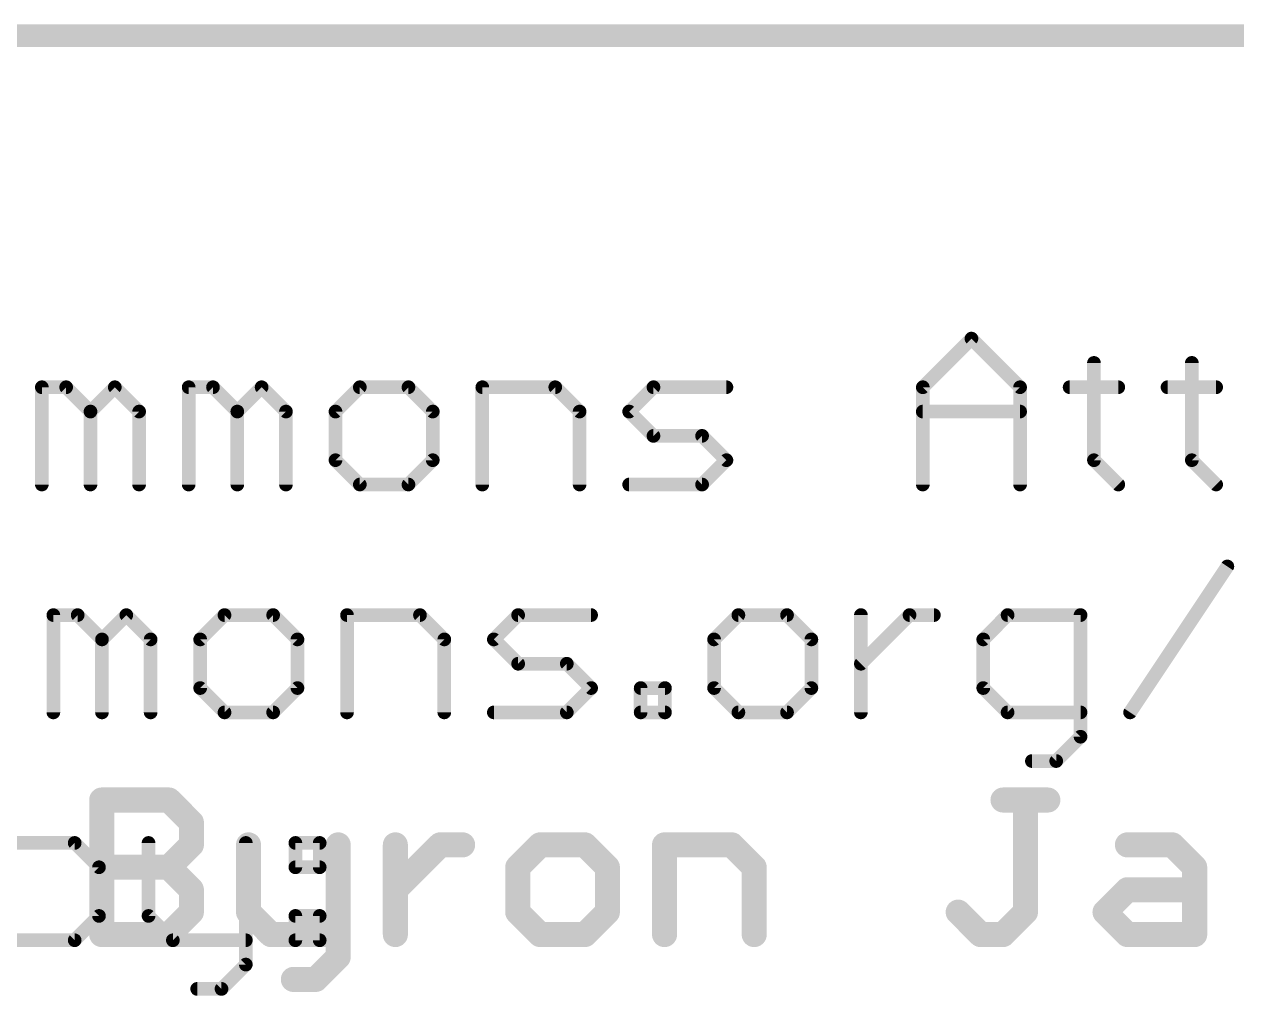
# Model space of a CAD drawing. Extents: x -19 to 88, y -11 to 23.
# Drawn here: x 27.22 to 40.74, y -10.7 to 0.13 of the extents above; entities that cross this region are included whole.
import ezdxf

# ---------------------------------------------------------------- set-up
doc = ezdxf.new("R2010")
doc.units = 0
for name, color, linetype in [('1', 12, 'CONTINUOUS'), ('16', 132, 'CONTINUOUS'), ('20', 53, 'CONTINUOUS'), ('51', 53, 'CONTINUOUS')]:
    doc.layers.add(name, color=color, linetype=linetype)

msp = doc.modelspace()

# ---------------------------------------------------------------- linework, layer by layer
at = {"layer": '1', "const_width": 0.254}
msp.add_lwpolyline([(43.18, 0), (0, 0)], dxfattribs=at)
at = {"layer": '16', "const_width": 0.254}
msp.add_lwpolyline([(43.18, 0), (0, 0)], dxfattribs=at)
at = {"layer": '20', "const_width": 0.2032}
msp.add_lwpolyline([(0, 0), (43.18, 0)], dxfattribs=at)
at = {"layer": '51'}
for points, const_width in [([(37.2352, -3.9191), (37.7776, -3.3768)], 0.1524), ([(37.7776, -3.3768), (38.3199, -3.9191)], 0.1524), ([(39.1436, -3.648), (39.1436, -4.7326)], 0.1524), ([(40.235, -3.648), (40.235, -4.7326)], 0.1524), ([(27.4123, -5.0038), (27.4123, -3.9191)], 0.1524), ([(27.4123, -3.9191), (27.6835, -3.9191)], 0.1524), ([(27.6835, -3.9191), (27.9546, -4.1903)], 0.1524), ([(27.9546, -4.1903), (28.2258, -3.9191)], 0.1524), ([(28.2258, -3.9191), (28.497, -4.1903)], 0.1524), ([(29.0495, -5.0038), (29.0495, -3.9191)], 0.1524), ([(29.0495, -3.9191), (29.3206, -3.9191)], 0.1524), ([(29.3206, -3.9191), (29.5918, -4.1903)], 0.1524), ([(29.5918, -4.1903), (29.8629, -3.9191)], 0.1524), ([(29.8629, -3.9191), (30.1341, -4.1903)], 0.1524), ([(30.9578, -3.9191), (30.6866, -4.1903)], 0.1524), ([(31.5001, -3.9191), (30.9578, -3.9191)], 0.1524), ([(31.7713, -4.1903), (31.5001, -3.9191)], 0.1524), ([(32.3238, -5.0038), (32.3238, -3.9191)], 0.1524), ([(32.3238, -3.9191), (33.1373, -3.9191)], 0.1524), ([(33.1373, -3.9191), (33.4084, -4.1903)], 0.1524), ([(33.9609, -4.1903), (34.2321, -3.9191)], 0.1524), ([(34.2321, -3.9191), (35.0456, -3.9191)], 0.1524), ([(37.2352, -5.0038), (37.2352, -3.9191)], 0.1524), ([(38.3199, -3.9191), (38.3199, -5.0038)], 0.1524), ([(38.8724, -3.9191), (39.4147, -3.9191)], 0.1524), ([(39.9638, -3.9191), (40.5062, -3.9191)], 0.1524), ([(27.9546, -4.1903), (27.9546, -5.0038)], 0.1524), ([(28.497, -4.1903), (28.497, -5.0038)], 0.1524), ([(29.5918, -4.1903), (29.5918, -5.0038)], 0.1524), ([(30.1341, -4.1903), (30.1341, -5.0038)], 0.1524), ([(30.6866, -4.1903), (30.6866, -4.7326)], 0.1524), ([(31.7713, -4.7326), (31.7713, -4.1903)], 0.1524), ([(33.4084, -4.1903), (33.4084, -5.0038)], 0.1524), ([(34.2321, -4.4615), (33.9609, -4.1903)], 0.1524), ([(37.2352, -4.1903), (38.3199, -4.1903)], 0.1524), ([(34.7744, -4.4615), (34.2321, -4.4615)], 0.1524), ([(35.0456, -4.7326), (34.7744, -4.4615)], 0.1524), ([(30.6866, -4.7326), (30.9578, -5.0038)], 0.1524), ([(31.5001, -5.0038), (31.7713, -4.7326)], 0.1524), ([(34.7744, -5.0038), (35.0456, -4.7326)], 0.1524), ([(39.1436, -4.7326), (39.4147, -5.0038)], 0.1524), ([(40.235, -4.7326), (40.5062, -5.0038)], 0.1524), ([(30.9578, -5.0038), (31.5001, -5.0038)], 0.1524), ([(33.9609, -5.0038), (34.7744, -5.0038)], 0.1524), ([(39.5465, -7.5438), (40.6312, -5.9168)], 0.1524), ([(27.5407, -7.5438), (27.5407, -6.4591)], 0.1524), ([(27.5407, -6.4591), (27.8119, -6.4591)], 0.1524), ([(27.8119, -6.4591), (28.083, -6.7303)], 0.1524), ([(28.083, -6.7303), (28.3542, -6.4591)], 0.1524), ([(28.3542, -6.4591), (28.6254, -6.7303)], 0.1524), ([(29.449, -6.4591), (29.1779, -6.7303)], 0.1524), ([(29.9914, -6.4591), (29.449, -6.4591)], 0.1524), ([(30.2625, -6.7303), (29.9914, -6.4591)], 0.1524), ([(30.815, -7.5438), (30.815, -6.4591)], 0.1524), ([(30.815, -6.4591), (31.6285, -6.4591)], 0.1524), ([(31.6285, -6.4591), (31.8997, -6.7303)], 0.1524), ([(32.4522, -6.7303), (32.7233, -6.4591)], 0.1524), ([(32.7233, -6.4591), (33.5368, -6.4591)], 0.1524), ([(35.1791, -6.4591), (34.9079, -6.7303)], 0.1524), ([(35.7214, -6.4591), (35.1791, -6.4591)], 0.1524), ([(35.9926, -6.7303), (35.7214, -6.4591)], 0.1524), ([(36.5451, -7.5438), (36.5451, -6.4591)], 0.1524), ([(36.5451, -7.0015), (37.0874, -6.4591)], 0.1524), ([(37.0874, -6.4591), (37.3586, -6.4591)], 0.1524), ([(38.1805, -6.4591), (37.9094, -6.7303)], 0.1524), ([(38.994, -6.4591), (38.1805, -6.4591)], 0.1524), ([(38.994, -7.815), (38.994, -6.4591)], 0.1524), ([(28.083, -6.7303), (28.083, -7.5438)], 0.1524), ([(28.6254, -6.7303), (28.6254, -7.5438)], 0.1524), ([(29.1779, -6.7303), (29.1779, -7.2726)], 0.1524), ([(30.2625, -7.2726), (30.2625, -6.7303)], 0.1524), ([(31.8997, -6.7303), (31.8997, -7.5438)], 0.1524), ([(32.7233, -7.0015), (32.4522, -6.7303)], 0.1524), ([(34.9079, -6.7303), (34.9079, -7.2726)], 0.1524), ([(35.9926, -7.2726), (35.9926, -6.7303)], 0.1524), ([(37.9094, -6.7303), (37.9094, -7.2726)], 0.1524), ([(33.2657, -7.0015), (32.7233, -7.0015)], 0.1524), ([(33.5368, -7.2726), (33.2657, -7.0015)], 0.1524), ([(29.1779, -7.2726), (29.449, -7.5438)], 0.1524), ([(29.9914, -7.5438), (30.2625, -7.2726)], 0.1524), ([(33.2657, -7.5438), (33.5368, -7.2726)], 0.1524), ([(34.0893, -7.5438), (34.0893, -7.2726)], 0.1524), ([(34.0893, -7.2726), (34.3605, -7.2726)], 0.1524), ([(34.3605, -7.2726), (34.3605, -7.5438)], 0.1524), ([(34.9079, -7.2726), (35.1791, -7.5438)], 0.1524), ([(35.7214, -7.5438), (35.9926, -7.2726)], 0.1524), ([(37.9094, -7.2726), (38.1805, -7.5438)], 0.1524), ([(29.449, -7.5438), (29.9914, -7.5438)], 0.1524), ([(32.4522, -7.5438), (33.2657, -7.5438)], 0.1524), ([(34.3605, -7.5438), (34.0893, -7.5438)], 0.1524), ([(35.1791, -7.5438), (35.7214, -7.5438)], 0.1524), ([(38.1805, -7.5438), (38.994, -7.5438)], 0.1524), ([(38.7229, -8.0861), (38.994, -7.815)], 0.1524), ([(38.4517, -8.0861), (38.7229, -8.0861)], 0.1524), ([(28.0797, -10.0203), (28.0797, -8.5204)], 0.2794), ([(28.0797, -8.5204), (28.8296, -8.5204)], 0.2794), ([(28.8296, -8.5204), (29.0796, -8.7704)], 0.2794), ([(38.1297, -8.5204), (38.6297, -8.5204)], 0.2794), ([(38.3797, -9.7703), (38.3797, -8.5204)], 0.2794), ([(29.0796, -8.7704), (29.0796, -9.0204)], 0.2794), ([(27.7784, -8.9991), (26.9649, -8.9991)], 0.1524), ([(28.0495, -9.2703), (27.7784, -8.9991)], 0.1524), ([(28.602, -8.9991), (28.602, -9.8126)], 0.1524), ([(29.0796, -9.0204), (28.8296, -9.2704)], 0.2794), ([(29.7169, -9.0204), (29.7169, -9.7703)], 0.2794), ([(29.6867, -8.9991), (29.6867, -10.355)], 0.1524), ([(30.2392, -8.9991), (30.5104, -8.9991)], 0.1524), ([(30.2392, -9.2703), (30.2392, -8.9991)], 0.1524), ([(30.5104, -8.9991), (30.5104, -9.2703)], 0.1524), ([(30.7168, -9.0204), (30.7168, -10.2703)], 0.2794), ([(31.354, -10.0203), (31.354, -9.0204)], 0.2794), ([(31.354, -9.5203), (31.854, -9.0204)], 0.2794), ([(31.854, -9.0204), (32.104, -9.0204)], 0.2794), ([(32.9683, -9.0204), (32.7183, -9.2704)], 0.2794), ([(33.4683, -9.0204), (32.9683, -9.0204)], 0.2794), ([(33.7182, -9.2704), (33.4683, -9.0204)], 0.2794), ([(34.3555, -10.0203), (34.3555, -9.0204)], 0.2794), ([(34.3555, -9.0204), (35.1054, -9.0204)], 0.2794), ([(35.1054, -9.0204), (35.3554, -9.2704)], 0.2794), ([(39.5169, -9.0204), (40.0169, -9.0204)], 0.2794), ([(40.0169, -9.0204), (40.2669, -9.2704)], 0.2794), ([(28.0797, -9.2704), (28.8296, -9.2704)], 0.2794), ([(28.8296, -9.2704), (29.0796, -9.5203)], 0.2794), ([(32.7183, -9.2704), (32.7183, -9.7703)], 0.2794), ([(33.7182, -9.7703), (33.7182, -9.2704)], 0.2794), ([(35.3554, -9.2704), (35.3554, -10.0203)], 0.2794), ([(40.2669, -9.2704), (40.2669, -10.0203)], 0.2794), ([(28.0495, -9.8126), (28.0495, -9.2703)], 0.1524), ([(30.5104, -9.2703), (30.2392, -9.2703)], 0.1524), ([(29.0796, -9.5203), (29.0796, -9.7703)], 0.2794), ([(39.2669, -9.7703), (39.5169, -9.5203)], 0.2794), ([(39.5169, -9.5203), (40.2669, -9.5203)], 0.2794), ([(29.0796, -9.7703), (28.8296, -10.0203)], 0.2794), ([(29.7169, -9.7703), (29.9668, -10.0203)], 0.2794), ([(32.7183, -9.7703), (32.9683, -10.0203)], 0.2794), ([(33.4683, -10.0203), (33.7182, -9.7703)], 0.2794), ([(37.6298, -9.7703), (37.8798, -10.0203)], 0.2794), ([(38.1297, -10.0203), (38.3797, -9.7703)], 0.2794), ([(39.5169, -10.0203), (39.2669, -9.7703)], 0.2794), ([(27.7784, -10.0838), (28.0495, -9.8126)], 0.1524), ([(28.602, -9.8126), (28.8732, -10.0838)], 0.1524), ([(30.2392, -9.8126), (30.5104, -9.8126)], 0.1524), ([(30.2392, -10.0838), (30.2392, -9.8126)], 0.1524), ([(30.5104, -9.8126), (30.5104, -10.0838)], 0.1524), ([(28.8296, -10.0203), (28.0797, -10.0203)], 0.2794), ([(29.9668, -10.0203), (30.7168, -10.0203)], 0.2794), ([(32.9683, -10.0203), (33.4683, -10.0203)], 0.2794), ([(37.8798, -10.0203), (38.1297, -10.0203)], 0.2794), ([(40.2669, -10.0203), (39.5169, -10.0203)], 0.2794), ([(26.9649, -10.0838), (27.7784, -10.0838)], 0.1524), ([(28.8732, -10.0838), (29.6867, -10.0838)], 0.1524), ([(30.5104, -10.0838), (30.2392, -10.0838)], 0.1524), ([(30.7168, -10.2703), (30.4668, -10.5203)], 0.2794), ([(29.6867, -10.355), (29.4155, -10.6261)], 0.1524), ([(30.4668, -10.5203), (30.2168, -10.5203)], 0.2794), ([(29.4155, -10.6261), (29.1444, -10.6261)], 0.1524)]:
    msp.add_lwpolyline(points, dxfattribs=dict(at, const_width=const_width))
for points, const_width in [([(37.8045, -3.3499, 1), (37.7506, -3.4038)], 0.0762), ([(37.8045, -3.4038, 1), (37.7506, -3.3499)], 0.0762), ([(39.1817, -3.648, 1), (39.1055, -3.648)], 0.0762), ([(40.2731, -3.648, 1), (40.1969, -3.648)], 0.0762), ([(27.4504, -3.9191, 1), (27.3742, -3.9191)], 0.0762), ([(27.4123, -3.881, 1), (27.4123, -3.9572)], 0.0762), ([(27.7104, -3.8922, 1), (27.6565, -3.9461)], 0.0762), ([(27.6835, -3.9572, 1), (27.6835, -3.881)], 0.0762), ([(28.2527, -3.8922, 1), (28.1988, -3.9461)], 0.0762), ([(28.2527, -3.9461, 1), (28.1988, -3.8922)], 0.0762), ([(29.0876, -3.9191, 1), (29.0114, -3.9191)], 0.0762), ([(29.0495, -3.881, 1), (29.0495, -3.9572)], 0.0762), ([(29.3476, -3.8922, 1), (29.2937, -3.9461)], 0.0762), ([(29.3206, -3.9572, 1), (29.3206, -3.881)], 0.0762), ([(29.8899, -3.8922, 1), (29.836, -3.9461)], 0.0762), ([(29.8899, -3.9461, 1), (29.836, -3.8922)], 0.0762), ([(30.9578, -3.881, 1), (30.9578, -3.9572)], 0.0762), ([(30.9847, -3.9461, 1), (30.9308, -3.8922)], 0.0762), ([(31.527, -3.8922, 1), (31.4732, -3.9461)], 0.0762), ([(31.5001, -3.9572, 1), (31.5001, -3.881)], 0.0762), ([(32.3619, -3.9191, 1), (32.2857, -3.9191)], 0.0762), ([(32.3238, -3.881, 1), (32.3238, -3.9572)], 0.0762), ([(33.1642, -3.8922, 1), (33.1103, -3.9461)], 0.0762), ([(33.1373, -3.9572, 1), (33.1373, -3.881)], 0.0762), ([(34.2321, -3.881, 1), (34.2321, -3.9572)], 0.0762), ([(34.259, -3.9461, 1), (34.2051, -3.8922)], 0.0762), ([(35.0456, -3.9572, 1), (35.0456, -3.881)], 0.0762), ([(37.2733, -3.9191, 1), (37.1971, -3.9191)], 0.0762), ([(37.2083, -3.8922, 1), (37.2622, -3.9461)], 0.0762), ([(38.358, -3.9191, 1), (38.2818, -3.9191)], 0.0762), ([(38.2929, -3.9461, 1), (38.3468, -3.8922)], 0.0762), ([(38.8724, -3.881, 1), (38.8724, -3.9572)], 0.0762), ([(39.4147, -3.9572, 1), (39.4147, -3.881)], 0.0762), ([(39.9638, -3.881, 1), (39.9638, -3.9572)], 0.0762), ([(40.5062, -3.9572, 1), (40.5062, -3.881)], 0.0762), ([(27.9927, -4.1903, 1), (27.9165, -4.1903)], 0.0762), ([(27.9277, -4.1634, 1), (27.9816, -4.2172)], 0.0762), ([(27.9277, -4.2172, 1), (27.9816, -4.1634)], 0.0762), ([(28.5351, -4.1903, 1), (28.4589, -4.1903)], 0.0762), ([(28.47, -4.2172, 1), (28.5239, -4.1634)], 0.0762), ([(29.6299, -4.1903, 1), (29.5537, -4.1903)], 0.0762), ([(29.5648, -4.1634, 1), (29.6187, -4.2172)], 0.0762), ([(29.5648, -4.2172, 1), (29.6187, -4.1634)], 0.0762), ([(30.1722, -4.1903, 1), (30.096, -4.1903)], 0.0762), ([(30.1072, -4.2172, 1), (30.1611, -4.1634)], 0.0762), ([(30.7247, -4.1903, 1), (30.6485, -4.1903)], 0.0762), ([(30.6597, -4.1634, 1), (30.7135, -4.2172)], 0.0762), ([(31.8094, -4.1903, 1), (31.7332, -4.1903)], 0.0762), ([(31.7443, -4.2172, 1), (31.7982, -4.1634)], 0.0762), ([(33.4465, -4.1903, 1), (33.3703, -4.1903)], 0.0762), ([(33.3815, -4.2172, 1), (33.4354, -4.1634)], 0.0762), ([(33.9879, -4.1634, 1), (33.934, -4.2172)], 0.0762), ([(33.934, -4.1634, 1), (33.9879, -4.2172)], 0.0762), ([(37.2352, -4.1522, 1), (37.2352, -4.2284)], 0.0762), ([(38.3199, -4.2284, 1), (38.3199, -4.1522)], 0.0762), ([(34.2321, -4.4234, 1), (34.2321, -4.4996)], 0.0762), ([(34.2051, -4.4884, 1), (34.259, -4.4345)], 0.0762), ([(34.8014, -4.4345, 1), (34.7475, -4.4884)], 0.0762), ([(34.7744, -4.4996, 1), (34.7744, -4.4234)], 0.0762), ([(30.7135, -4.7057, 1), (30.6597, -4.7596)], 0.0762), ([(30.6485, -4.7326, 1), (30.7247, -4.7326)], 0.0762), ([(31.7332, -4.7326, 1), (31.8094, -4.7326)], 0.0762), ([(31.7982, -4.7596, 1), (31.7443, -4.7057)], 0.0762), ([(35.0725, -4.7596, 1), (35.0186, -4.7057)], 0.0762), ([(35.0186, -4.7596, 1), (35.0725, -4.7057)], 0.0762), ([(39.1705, -4.7057, 1), (39.1166, -4.7596)], 0.0762), ([(39.1055, -4.7326, 1), (39.1817, -4.7326)], 0.0762), ([(40.2619, -4.7057, 1), (40.208, -4.7596)], 0.0762), ([(40.1969, -4.7326, 1), (40.2731, -4.7326)], 0.0762), ([(27.3742, -5.0038, 1), (27.4504, -5.0038)], 0.0762), ([(27.9165, -5.0038, 1), (27.9927, -5.0038)], 0.0762), ([(28.4589, -5.0038, 1), (28.5351, -5.0038)], 0.0762), ([(29.0114, -5.0038, 1), (29.0876, -5.0038)], 0.0762), ([(29.5537, -5.0038, 1), (29.6299, -5.0038)], 0.0762), ([(30.096, -5.0038, 1), (30.1722, -5.0038)], 0.0762), ([(30.9578, -4.9657, 1), (30.9578, -5.0419)], 0.0762), ([(30.9308, -5.0307, 1), (30.9847, -4.9769)], 0.0762), ([(31.4732, -4.9769, 1), (31.527, -5.0307)], 0.0762), ([(31.5001, -5.0419, 1), (31.5001, -4.9657)], 0.0762), ([(32.2857, -5.0038, 1), (32.3619, -5.0038)], 0.0762), ([(33.3703, -5.0038, 1), (33.4465, -5.0038)], 0.0762), ([(33.9609, -4.9657, 1), (33.9609, -5.0419)], 0.0762), ([(34.7475, -4.9769, 1), (34.8014, -5.0307)], 0.0762), ([(34.7744, -5.0419, 1), (34.7744, -4.9657)], 0.0762), ([(37.1971, -5.0038, 1), (37.2733, -5.0038)], 0.0762), ([(38.2818, -5.0038, 1), (38.358, -5.0038)], 0.0762), ([(39.3878, -5.0307, 1), (39.4417, -4.9769)], 0.0762), ([(40.4792, -5.0307, 1), (40.5331, -4.9769)], 0.0762), ([(40.6629, -5.9379, 1), (40.5995, -5.8957)], 0.0762), ([(27.5788, -6.4591, 1), (27.5026, -6.4591)], 0.0762), ([(27.5407, -6.421, 1), (27.5407, -6.4972)], 0.0762), ([(27.8388, -6.4322, 1), (27.7849, -6.4861)], 0.0762), ([(27.8119, -6.4972, 1), (27.8119, -6.421)], 0.0762), ([(28.3811, -6.4322, 1), (28.3273, -6.4861)], 0.0762), ([(28.3811, -6.4861, 1), (28.3273, -6.4322)], 0.0762), ([(29.449, -6.421, 1), (29.449, -6.4972)], 0.0762), ([(29.476, -6.4861, 1), (29.4221, -6.4322)], 0.0762), ([(30.0183, -6.4322, 1), (29.9644, -6.4861)], 0.0762), ([(29.9914, -6.4972, 1), (29.9914, -6.421)], 0.0762), ([(30.8531, -6.4591, 1), (30.7769, -6.4591)], 0.0762), ([(30.815, -6.421, 1), (30.815, -6.4972)], 0.0762), ([(31.6554, -6.4322, 1), (31.6016, -6.4861)], 0.0762), ([(31.6285, -6.4972, 1), (31.6285, -6.421)], 0.0762), ([(32.7233, -6.421, 1), (32.7233, -6.4972)], 0.0762), ([(32.7503, -6.4861, 1), (32.6964, -6.4322)], 0.0762), ([(33.5368, -6.4972, 1), (33.5368, -6.421)], 0.0762), ([(35.1791, -6.421, 1), (35.1791, -6.4972)], 0.0762), ([(35.206, -6.4861, 1), (35.1521, -6.4322)], 0.0762), ([(35.7483, -6.4322, 1), (35.6945, -6.4861)], 0.0762), ([(35.7214, -6.4972, 1), (35.7214, -6.421)], 0.0762), ([(36.5832, -6.4591, 1), (36.507, -6.4591)], 0.0762), ([(37.0874, -6.421, 1), (37.0874, -6.4972)], 0.0762), ([(37.1143, -6.4861, 1), (37.0604, -6.4322)], 0.0762), ([(37.3586, -6.4972, 1), (37.3586, -6.421)], 0.0762), ([(38.1805, -6.421, 1), (38.1805, -6.4972)], 0.0762), ([(38.2075, -6.4861, 1), (38.1536, -6.4322)], 0.0762), ([(39.0321, -6.4591, 1), (38.9559, -6.4591)], 0.0762), ([(38.994, -6.4972, 1), (38.994, -6.421)], 0.0762), ([(28.1211, -6.7303, 1), (28.0449, -6.7303)], 0.0762), ([(28.0561, -6.7034, 1), (28.11, -6.7572)], 0.0762), ([(28.0561, -6.7572, 1), (28.11, -6.7034)], 0.0762), ([(28.6635, -6.7303, 1), (28.5873, -6.7303)], 0.0762), ([(28.5984, -6.7572, 1), (28.6523, -6.7034)], 0.0762), ([(29.216, -6.7303, 1), (29.1398, -6.7303)], 0.0762), ([(29.1509, -6.7034, 1), (29.2048, -6.7572)], 0.0762), ([(30.3006, -6.7303, 1), (30.2244, -6.7303)], 0.0762), ([(30.2356, -6.7572, 1), (30.2895, -6.7034)], 0.0762), ([(31.9378, -6.7303, 1), (31.8616, -6.7303)], 0.0762), ([(31.8727, -6.7572, 1), (31.9266, -6.7034)], 0.0762), ([(32.4791, -6.7034, 1), (32.4252, -6.7572)], 0.0762), ([(32.4252, -6.7034, 1), (32.4791, -6.7572)], 0.0762), ([(34.946, -6.7303, 1), (34.8698, -6.7303)], 0.0762), ([(34.881, -6.7034, 1), (34.9348, -6.7572)], 0.0762), ([(36.0307, -6.7303, 1), (35.9545, -6.7303)], 0.0762), ([(35.9656, -6.7572, 1), (36.0195, -6.7034)], 0.0762), ([(37.9475, -6.7303, 1), (37.8713, -6.7303)], 0.0762), ([(37.8824, -6.7034, 1), (37.9363, -6.7572)], 0.0762), ([(32.7233, -6.9634, 1), (32.7233, -7.0396)], 0.0762), ([(32.6964, -7.0284, 1), (32.7503, -6.9745)], 0.0762), ([(33.2926, -6.9745, 1), (33.2387, -7.0284)], 0.0762), ([(33.2657, -7.0396, 1), (33.2657, -6.9634)], 0.0762), ([(36.5181, -6.9745, 1), (36.572, -7.0284)], 0.0762), ([(29.2048, -7.2457, 1), (29.1509, -7.2996)], 0.0762), ([(29.1398, -7.2726, 1), (29.216, -7.2726)], 0.0762), ([(30.2244, -7.2726, 1), (30.3006, -7.2726)], 0.0762), ([(30.2895, -7.2996, 1), (30.2356, -7.2457)], 0.0762), ([(33.5638, -7.2996, 1), (33.5099, -7.2457)], 0.0762), ([(33.5099, -7.2996, 1), (33.5638, -7.2457)], 0.0762), ([(34.1274, -7.2726, 1), (34.0512, -7.2726)], 0.0762), ([(34.0893, -7.2345, 1), (34.0893, -7.3107)], 0.0762), ([(34.3986, -7.2726, 1), (34.3224, -7.2726)], 0.0762), ([(34.3605, -7.3107, 1), (34.3605, -7.2345)], 0.0762), ([(34.9348, -7.2457, 1), (34.881, -7.2996)], 0.0762), ([(34.8698, -7.2726, 1), (34.946, -7.2726)], 0.0762), ([(35.9545, -7.2726, 1), (36.0307, -7.2726)], 0.0762), ([(36.0195, -7.2996, 1), (35.9656, -7.2457)], 0.0762), ([(37.9363, -7.2457, 1), (37.8824, -7.2996)], 0.0762), ([(37.8713, -7.2726, 1), (37.9475, -7.2726)], 0.0762), ([(27.5026, -7.5438, 1), (27.5788, -7.5438)], 0.0762), ([(28.0449, -7.5438, 1), (28.1211, -7.5438)], 0.0762), ([(28.5873, -7.5438, 1), (28.6635, -7.5438)], 0.0762), ([(29.449, -7.5057, 1), (29.449, -7.5819)], 0.0762), ([(29.4221, -7.5707, 1), (29.476, -7.5169)], 0.0762), ([(29.9644, -7.5169, 1), (30.0183, -7.5707)], 0.0762), ([(29.9914, -7.5819, 1), (29.9914, -7.5057)], 0.0762), ([(30.7769, -7.5438, 1), (30.8531, -7.5438)], 0.0762), ([(31.8616, -7.5438, 1), (31.9378, -7.5438)], 0.0762), ([(32.4522, -7.5057, 1), (32.4522, -7.5819)], 0.0762), ([(33.2387, -7.5169, 1), (33.2926, -7.5707)], 0.0762), ([(33.2657, -7.5819, 1), (33.2657, -7.5057)], 0.0762), ([(34.0893, -7.5057, 1), (34.0893, -7.5819)], 0.0762), ([(34.0512, -7.5438, 1), (34.1274, -7.5438)], 0.0762), ([(34.3224, -7.5438, 1), (34.3986, -7.5438)], 0.0762), ([(34.3605, -7.5819, 1), (34.3605, -7.5057)], 0.0762), ([(35.1791, -7.5057, 1), (35.1791, -7.5819)], 0.0762), ([(35.1521, -7.5707, 1), (35.206, -7.5169)], 0.0762), ([(35.6945, -7.5169, 1), (35.7483, -7.5707)], 0.0762), ([(35.7214, -7.5819, 1), (35.7214, -7.5057)], 0.0762), ([(36.507, -7.5438, 1), (36.5832, -7.5438)], 0.0762), ([(38.1805, -7.5057, 1), (38.1805, -7.5819)], 0.0762), ([(38.1536, -7.5707, 1), (38.2075, -7.5169)], 0.0762), ([(38.994, -7.5819, 1), (38.994, -7.5057)], 0.0762), ([(39.5148, -7.5227, 1), (39.5782, -7.5649)], 0.0762), ([(38.9559, -7.815, 1), (39.0321, -7.815)], 0.0762), ([(39.021, -7.8419, 1), (38.9671, -7.788)], 0.0762), ([(38.4517, -8.048, 1), (38.4517, -8.1242)], 0.0762), ([(38.6959, -8.0592, 1), (38.7498, -8.1131)], 0.0762), ([(38.7229, -8.1242, 1), (38.7229, -8.048)], 0.0762), ([(28.1496, -8.5204, 1), (28.0099, -8.5204)], 0.1397), ([(28.0797, -8.4506, 1), (28.0797, -8.5903)], 0.1397), ([(28.879, -8.471, 1), (28.7802, -8.5698)], 0.1397), ([(28.8296, -8.5903, 1), (28.8296, -8.4506)], 0.1397), ([(38.1297, -8.4506, 1), (38.1297, -8.5903)], 0.1397), ([(38.4496, -8.5204, 1), (38.3099, -8.5204)], 0.1397), ([(38.6297, -8.5903, 1), (38.6297, -8.4506)], 0.1397), ([(29.1495, -8.7704, 1), (29.0098, -8.7704)], 0.1397), ([(29.0302, -8.8198, 1), (29.129, -8.721)], 0.1397), ([(27.8053, -8.9722, 1), (27.7514, -9.0261)], 0.0762), ([(27.7784, -9.0372, 1), (27.7784, -8.961)], 0.0762), ([(28.6401, -8.9991, 1), (28.5639, -8.9991)], 0.0762), ([(29.129, -9.0698, 1), (29.0302, -8.971)], 0.1397), ([(29.7867, -9.0204, 1), (29.647, -9.0204)], 0.1397), ([(29.7248, -8.9991, 1), (29.6486, -8.9991)], 0.0762), ([(30.2392, -8.961, 1), (30.2392, -9.0372)], 0.0762), ([(30.2773, -8.9991, 1), (30.2011, -8.9991)], 0.0762), ([(30.5485, -8.9991, 1), (30.4723, -8.9991)], 0.0762), ([(30.5104, -9.0372, 1), (30.5104, -8.961)], 0.0762), ([(30.7866, -9.0204, 1), (30.6469, -9.0204)], 0.1397), ([(31.4239, -9.0204, 1), (31.2842, -9.0204)], 0.1397), ([(31.854, -8.9505, 1), (31.854, -9.0902)], 0.1397), ([(31.9034, -9.0698, 1), (31.8046, -8.971)], 0.1397), ([(32.104, -9.0902, 1), (32.104, -8.9505)], 0.1397), ([(32.9683, -8.9505, 1), (32.9683, -9.0902)], 0.1397), ([(33.0177, -9.0698, 1), (32.9189, -8.971)], 0.1397), ([(33.5176, -8.971, 1), (33.4189, -9.0698)], 0.1397), ([(33.4683, -9.0902, 1), (33.4683, -8.9505)], 0.1397), ([(34.4253, -9.0204, 1), (34.2856, -9.0204)], 0.1397), ([(34.3555, -8.9505, 1), (34.3555, -9.0902)], 0.1397), ([(35.1548, -8.971, 1), (35.056, -9.0698)], 0.1397), ([(35.1054, -9.0902, 1), (35.1054, -8.9505)], 0.1397), ([(39.5169, -8.9505, 1), (39.5169, -9.0902)], 0.1397), ([(40.0663, -8.971, 1), (39.9675, -9.0698)], 0.1397), ([(40.0169, -9.0902, 1), (40.0169, -8.9505)], 0.1397), ([(29.0098, -9.0204, 1), (29.1495, -9.0204)], 0.1397), ([(28.0797, -9.2005, 1), (28.0797, -9.3402)], 0.1397), ([(28.879, -9.221, 1), (28.7802, -9.3198)], 0.1397), ([(28.7802, -9.221, 1), (28.879, -9.3198)], 0.1397), ([(28.8296, -9.3402, 1), (28.8296, -9.2005)], 0.1397), ([(32.7882, -9.2704, 1), (32.6485, -9.2704)], 0.1397), ([(32.6689, -9.221, 1), (32.7677, -9.3198)], 0.1397), ([(33.7881, -9.2704, 1), (33.6484, -9.2704)], 0.1397), ([(33.6688, -9.3198, 1), (33.7676, -9.221)], 0.1397), ([(35.4252, -9.2704, 1), (35.2855, -9.2704)], 0.1397), ([(35.306, -9.3198, 1), (35.4048, -9.221)], 0.1397), ([(40.3367, -9.2704, 1), (40.197, -9.2704)], 0.1397), ([(40.2175, -9.3198, 1), (40.3162, -9.221)], 0.1397), ([(28.0876, -9.2703, 1), (28.0114, -9.2703)], 0.0762), ([(28.0226, -9.2972, 1), (28.0765, -9.2434)], 0.0762), ([(30.2392, -9.2322, 1), (30.2392, -9.3084)], 0.0762), ([(30.2011, -9.2703, 1), (30.2773, -9.2703)], 0.0762), ([(30.4723, -9.2703, 1), (30.5485, -9.2703)], 0.0762), ([(30.5104, -9.3084, 1), (30.5104, -9.2322)], 0.0762), ([(29.1495, -9.5203, 1), (29.0098, -9.5203)], 0.1397), ([(29.0302, -9.5697, 1), (29.129, -9.4709)], 0.1397), ([(31.3046, -9.4709, 1), (31.4034, -9.5697)], 0.1397), ([(39.5169, -9.4505, 1), (39.5169, -9.5902)], 0.1397), ([(39.5663, -9.5697, 1), (39.4675, -9.4709)], 0.1397), ([(40.2669, -9.5902, 1), (40.2669, -9.4505)], 0.1397), ([(29.0098, -9.7703, 1), (29.1495, -9.7703)], 0.1397), ([(29.129, -9.8197, 1), (29.0302, -9.7209)], 0.1397), ([(29.647, -9.7703, 1), (29.7867, -9.7703)], 0.1397), ([(29.7662, -9.7209, 1), (29.6675, -9.8197)], 0.1397), ([(32.7677, -9.7209, 1), (32.6689, -9.8197)], 0.1397), ([(32.6485, -9.7703, 1), (32.7882, -9.7703)], 0.1397), ([(33.6484, -9.7703, 1), (33.7881, -9.7703)], 0.1397), ([(33.7676, -9.8197, 1), (33.6688, -9.7209)], 0.1397), ([(37.6792, -9.7209, 1), (37.5804, -9.8197)], 0.1397), ([(38.3099, -9.7703, 1), (38.4496, -9.7703)], 0.1397), ([(38.4291, -9.8197, 1), (38.3303, -9.7209)], 0.1397), ([(39.3163, -9.7209, 1), (39.2175, -9.8197)], 0.1397), ([(39.2175, -9.7209, 1), (39.3163, -9.8197)], 0.1397), ([(28.0114, -9.8126, 1), (28.0876, -9.8126)], 0.0762), ([(28.0765, -9.8396, 1), (28.0226, -9.7857)], 0.0762), ([(28.629, -9.7857, 1), (28.5751, -9.8396)], 0.0762), ([(28.5639, -9.8126, 1), (28.6401, -9.8126)], 0.0762), ([(30.2392, -9.7745, 1), (30.2392, -9.8507)], 0.0762), ([(30.2773, -9.8126, 1), (30.2011, -9.8126)], 0.0762), ([(30.5485, -9.8126, 1), (30.4723, -9.8126)], 0.0762), ([(30.5104, -9.8507, 1), (30.5104, -9.7745)], 0.0762), ([(28.0797, -9.9505, 1), (28.0797, -10.0902)], 0.1397), ([(28.0099, -10.0203, 1), (28.1496, -10.0203)], 0.1397), ([(28.7802, -9.9709, 1), (28.879, -10.0697)], 0.1397), ([(28.8296, -10.0902, 1), (28.8296, -9.9505)], 0.1397), ([(29.9668, -9.9505, 1), (29.9668, -10.0902)], 0.1397), ([(29.9174, -10.0697, 1), (30.0162, -9.9709)], 0.1397), ([(30.7168, -10.0902, 1), (30.7168, -9.9505)], 0.1397), ([(31.2842, -10.0203, 1), (31.4239, -10.0203)], 0.1397), ([(32.9683, -9.9505, 1), (32.9683, -10.0902)], 0.1397), ([(32.9189, -10.0697, 1), (33.0177, -9.9709)], 0.1397), ([(33.4189, -9.9709, 1), (33.5176, -10.0697)], 0.1397), ([(33.4683, -10.0902, 1), (33.4683, -9.9505)], 0.1397), ([(34.2856, -10.0203, 1), (34.4253, -10.0203)], 0.1397), ([(35.2855, -10.0203, 1), (35.4252, -10.0203)], 0.1397), ([(37.8798, -9.9505, 1), (37.8798, -10.0902)], 0.1397), ([(37.8304, -10.0697, 1), (37.9291, -9.9709)], 0.1397), ([(38.0803, -9.9709, 1), (38.1791, -10.0697)], 0.1397), ([(38.1297, -10.0902, 1), (38.1297, -9.9505)], 0.1397), ([(39.5169, -9.9505, 1), (39.5169, -10.0902)], 0.1397), ([(39.4675, -10.0697, 1), (39.5663, -9.9709)], 0.1397), ([(40.197, -10.0203, 1), (40.3367, -10.0203)], 0.1397), ([(40.2669, -10.0902, 1), (40.2669, -9.9505)], 0.1397), ([(27.7514, -10.0569, 1), (27.8053, -10.1107)], 0.0762), ([(27.7784, -10.1219, 1), (27.7784, -10.0457)], 0.0762), ([(28.8732, -10.0457, 1), (28.8732, -10.1219)], 0.0762), ([(28.8463, -10.1107, 1), (28.9001, -10.0569)], 0.0762), ([(29.6867, -10.1219, 1), (29.6867, -10.0457)], 0.0762), ([(30.2392, -10.0457, 1), (30.2392, -10.1219)], 0.0762), ([(30.2011, -10.0838, 1), (30.2773, -10.0838)], 0.0762), ([(30.4723, -10.0838, 1), (30.5485, -10.0838)], 0.0762), ([(30.5104, -10.1219, 1), (30.5104, -10.0457)], 0.0762), ([(30.7662, -10.3197, 1), (30.6674, -10.2209)], 0.1397), ([(30.6469, -10.2703, 1), (30.7866, -10.2703)], 0.1397), ([(29.6486, -10.355, 1), (29.7248, -10.355)], 0.0762), ([(29.7136, -10.3819, 1), (29.6598, -10.328)], 0.0762), ([(30.2168, -10.4504, 1), (30.2168, -10.5901)], 0.1397), ([(30.4174, -10.4709, 1), (30.5162, -10.5697)], 0.1397), ([(30.4668, -10.5901, 1), (30.4668, -10.4504)], 0.1397), ([(29.1444, -10.588, 1), (29.1444, -10.6642)], 0.0762), ([(29.3886, -10.5992, 1), (29.4425, -10.6531)], 0.0762), ([(29.4155, -10.6642, 1), (29.4155, -10.588)], 0.0762)]:
    msp.add_lwpolyline(points, format="xyb", dxfattribs=dict(at, const_width=const_width))

doc.saveas('drawing.dxf')
